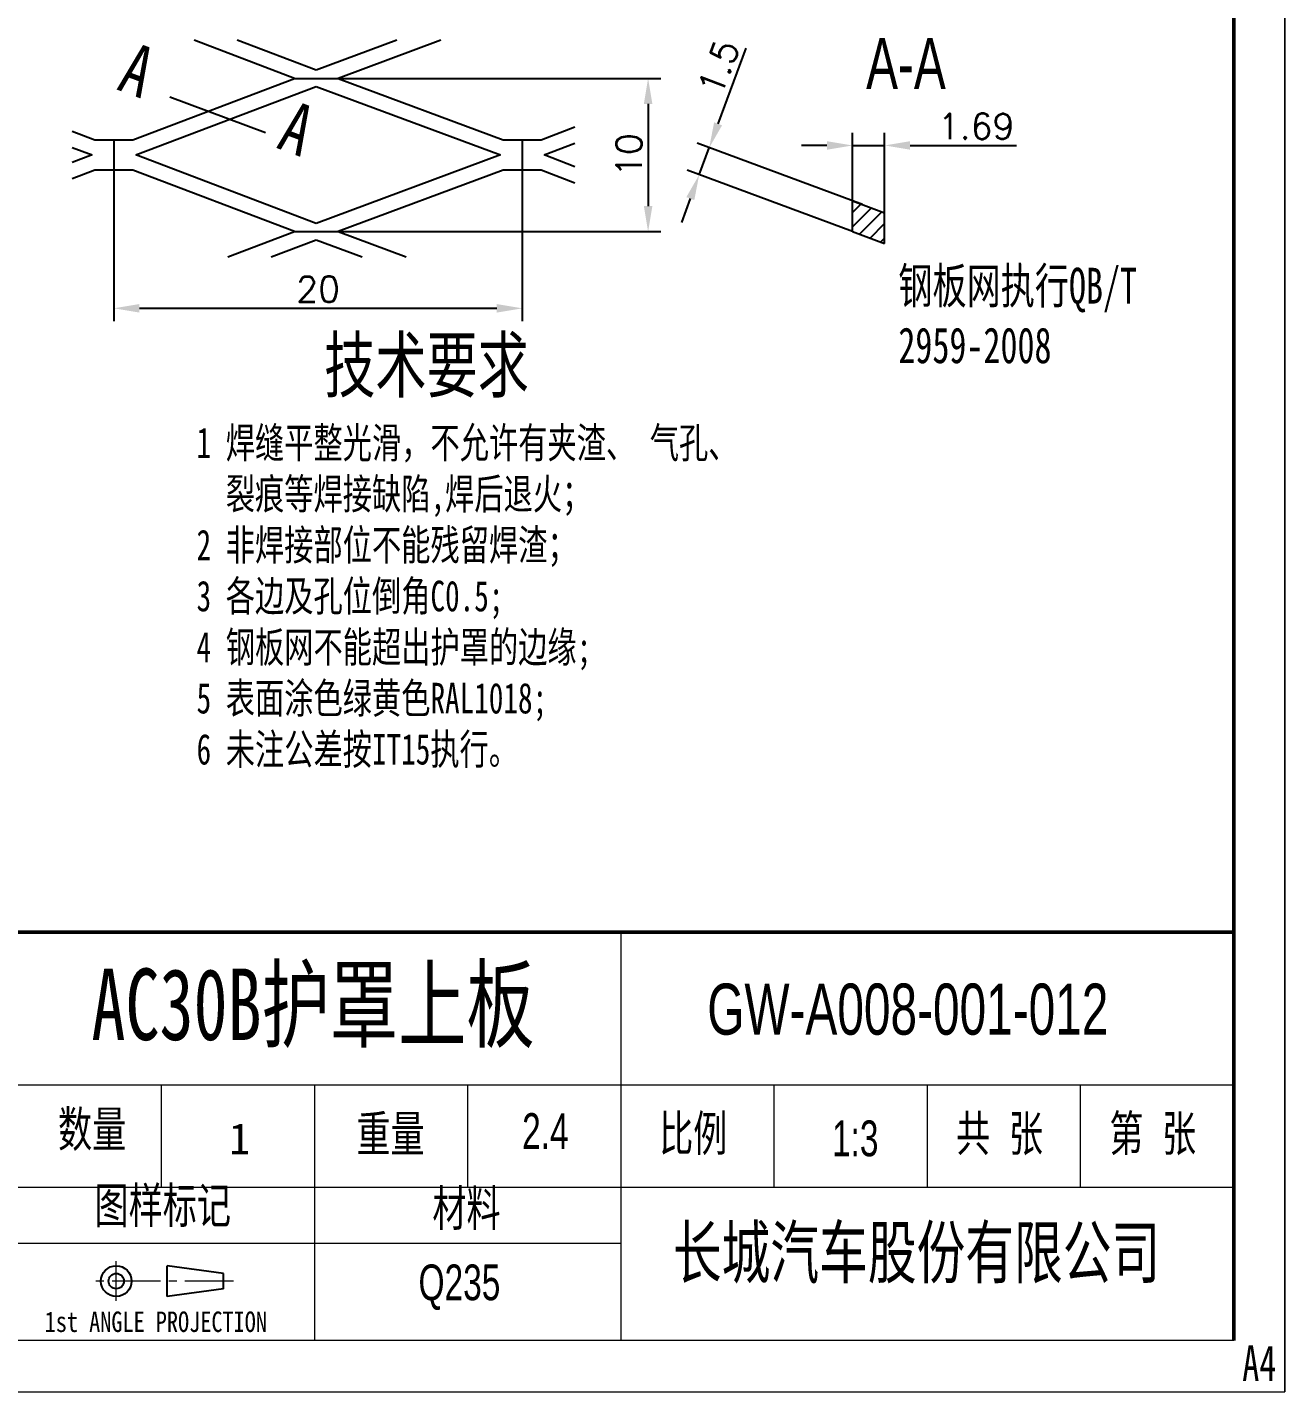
# Model space of a CAD drawing. Header units: millimetres. Extents: x -13336 to 61423, y -27528 to -3175.
# Drawn here: x -7025 to -6655.5, y -6772.8 to -6372 of the extents above; entities that cross this region are included whole.
import ezdxf

# ---------------------------------------------------------------- set-up
doc = ezdxf.new("R2010")
doc.units = ezdxf.units.MM
doc.linetypes.add('CENTER2', pattern=[28.575, 19.05, -3.175, 3.175, -3.175])
for name, color, linetype, lineweight in [('09图框', 4, 'Continuous', 15), ('中心线', 1, 'CENTER2', 15), ('图框', 4, 'Continuous', 15), ('细实线', 7, 'Continuous', 15), ('轮廓线', 7, 'Continuous', 50)]:
    doc.layers.add(name, color=color, linetype=linetype, lineweight=lineweight)
doc.layers.add('DIM', color=2, linetype='Continuous')
doc.layers.add('标注', color=3, linetype='Continuous')
doc.styles.add('ACGBTS', font='isocp.shx', dxfattribs={"height": 1, "bigfont": 'gbcbig.shx'})
doc.styles.get("Standard").update_dxf_attribs({"font": 'txt', "bigfont": 'gbcbig.shx'})
doc.styles.add('宋体', font='', dxfattribs={"width": 0.8})
doc.styles.add('数字 txt 3.5', font='txt.shx', dxfattribs={"width": 0.7, "height": 3.5})
doc.styles.add('汉字 5号', font='FSGB2312.ttf', dxfattribs={"width": 0.7, "height": 5})
doc.styles.add('汉字3.5号', font='FSGB2312.ttf', dxfattribs={"width": 0.7, "height": 3.5})
doc.styles.add('汉字7号', font='', dxfattribs={"width": 0.7, "height": 7})
doc.styles.get('宋体').set_extended_font_data('SimSun')
doc.styles.get('汉字7号').set_extended_font_data('SimSun')
doc.dimstyles.new('1：3', dxfattribs={"dimscale": 3, "dimtxt": 2.5, "dimasz": 2.5, "dimexe": 1.25, "dimexo": 0, "dimtad": 1, "dimdsep": 46, "dimtxsty": 'Standard', "dimcen": 2.5, "dimclrd": 3, "dimclre": 3, "dimclrt": 1, "dimadec": 0, "dimazin": 0, "dimtfac": 1, "dimtmove": 0, "dimatfit": 3, "dimfxl": 0, "dimarcsym": 0})

# ---------------------------------------------------------------- blocks, each defined once
blk = doc.blocks.new('A4图框')
at = {"layer": '09图框', "lineweight": 15}
for p, q in [((62988.17, 8358.17), (62988.17, 8655.17)), ((62988.17, 8358.17), (62988.17, 8655.17)), ((62988.17, 8655.17), (62988.17, 8358.17))]:
    blk.add_line(p, q, dxfattribs=at)
at = {"layer": '09图框', "linetype": 'ByBlock', "lineweight": 15}
for p in [(62988.17, 8655.17), (62778.17, 8358.17)]:
    blk.add_line(p, (62988.17, 8358.17), dxfattribs=at)
at = {"layer": 'DIM', "lineweight": 15}
for p, q in [((62923.17, 8363.17), (62923.17, 8403.17)), ((62983.17, 8388.17), (62803.17, 8388.17)), ((62878.17, 8378.17), (62878.17, 8388.17)), ((62893.17, 8363.17), (62893.17, 8388.17)), ((62908.17, 8378.17), (62908.17, 8388.17)), ((62938.17, 8378.17), (62938.17, 8388.17)), ((62953.17, 8378.17), (62953.17, 8388.17)), ((62968.17, 8378.17), (62968.17, 8388.17)), ((62983.17, 8378.17), (62863.17, 8378.17)), ((62923.17, 8372.67), (62863.17, 8372.67))]:
    blk.add_line(p, q, dxfattribs=at)
at = {"layer": 'DIM', "ltscale": 20}
for p, q in [((62878.73, 8367.5), (62878.73, 8370.5)), ((62884.23, 8369.75), (62878.73, 8370.5)), ((62884.23, 8368.25), (62884.23, 8369.75)), ((62884.23, 8368.25), (62878.73, 8367.5))]:
    blk.add_line(p, q, dxfattribs=at)
for radius in [1.5, 0.75]:
    blk.add_circle((62873.73, 8369), radius, dxfattribs=at)
at = {"layer": '中心线', "linetype": 'CENTER2', "lineweight": 18, "ltscale": 0.25}
for p, q in [((62873.73, 8367.07), (62873.73, 8370.94)), ((62885.22, 8369), (62871.48, 8369))]:
    blk.add_line(p, q, dxfattribs=at)
at = {"layer": '细实线', "lineweight": 15}
for p, q in [((62983.17, 8403.17), (62803.18, 8403.17)), ((62983.17, 8363.17), (62803.17, 8363.17))]:
    blk.add_line(p, q, dxfattribs=at)
at = {"layer": '轮廓线', "color": 0, "lineweight": 50}
blk.add_line((62983.17, 8363.17), (62983.17, 8650.17), dxfattribs=at)
at = {"layer": '轮廓线', "color": 7, "linetype": 'Continuous', "lineweight": 50}
blk.add_line((62983.17, 8403.17), (62803.17, 8403.17), dxfattribs=at)
at = {"layer": '09图框', "lineweight": 15, "insert": (62928.24, 8374.32), "char_height": 5, "width": 60, "attachment_point": 1, "style": '汉字 5号'}
blk.add_mtext('{\\C4;长城汽车股份有限公司}', dxfattribs=at)
at = {"layer": '中心线', "color": 2, "lineweight": 15, "char_height": 3.5, "attachment_point": 1, "style": '汉字3.5号'}
for s, insert, width in [('{\\C4;重量}', (62897.25, 8385.19), 10), ('{\\C4;比例}', (62926.9, 8385.22), 15), ('{\\C4;共  张}', (62955.99, 8385.22), 15), ('{\\C4;第  张}', (62970.99, 8385.22), 15), ('{\\C4;图样标记}', (62871.6, 8378.16), 20)]:
    blk.add_mtext(s, dxfattribs=dict(at, insert=insert, width=width))
at = {"layer": '图框', "color": 4, "lineweight": 18, "style": '宋体', "width": 0.8}
blk.add_text('1st ANGLE PROJECTION', height=2, dxfattribs=at).set_placement((62866.72, 8364.02))
at = {"layer": '轮廓线', "color": 2, "lineweight": 15, "char_height": 3.5, "attachment_point": 1, "style": '汉字3.5号'}
for s, insert, width in [('{\\C4;数量}', (62868.03, 8385.64), 10), ('{\\C4;材料}', (62904.69, 8377.89), 30)]:
    blk.add_mtext(s, dxfattribs=dict(at, insert=insert, width=width))
blk = doc.blocks.new('*D194')
at = {"layer": 'Defpoints', "color": 0, "transparency": 16777216}
for p in [(-6824.62, -6407.41), (-6779.59, -6424.12), (-6782.53, -6432.03)]:
    blk.add_point(p, dxfattribs=at)
at = {"layer": '标注', "color": 3, "lineweight": -2, "transparency": 16777216}
for p, q in [((-6822.01, -6400.38), (-6813.75, -6378.11)), ((-6779.59, -6424.12), (-6828.14, -6406.1)), ((-6827.56, -6415.32), (-6824.62, -6407.41)), ((-6782.53, -6432.03), (-6831.07, -6414.01)), ((-6830.17, -6422.35), (-6832.78, -6429.38))]:
    blk.add_line(p, q, dxfattribs=at)
at = {"layer": '标注', "color": 3, "transparency": 16777216}
for points in [[(-6823.18, -6399.94), (-6820.84, -6400.81), (-6824.62, -6407.41)], [(-6831.34, -6421.91), (-6829, -6422.78), (-6827.56, -6415.32)]]:
    blk.add_solid(points, dxfattribs=at)
at = {"layer": '标注', "color": 1, "transparency": 16777216, "insert": (-6821.85, -6383.77), "char_height": 7.5, "attachment_point": 5, "rotation": 69.6355}
blk.add_mtext('1.5', dxfattribs=at)
blk = doc.blocks.new('*D195')
at = {"layer": 'Defpoints', "color": 0, "transparency": 16777216}
for p in [(-6773.08, -6406.73), (-6782.53, -6423.03), (-6773.08, -6426.54)]:
    blk.add_point(p, dxfattribs=at)
at = {"layer": '标注', "color": 3, "lineweight": -2, "transparency": 16777216}
for p, q in [((-6782.53, -6423.03), (-6782.53, -6402.98)), ((-6773.08, -6426.54), (-6773.08, -6402.98)), ((-6790.03, -6406.73), (-6797.53, -6406.73)), ((-6782.53, -6406.73), (-6773.08, -6406.73)), ((-6765.58, -6406.73), (-6734.33, -6406.73))]:
    blk.add_line(p, q, dxfattribs=at)
at = {"layer": '标注', "color": 3, "transparency": 16777216}
for points in [[(-6790.03, -6405.48), (-6790.03, -6407.98), (-6782.53, -6406.73)], [(-6765.58, -6405.48), (-6765.58, -6407.98), (-6773.08, -6406.73)]]:
    blk.add_solid(points, dxfattribs=at)
at = {"layer": '标注', "color": 1, "transparency": 16777216, "insert": (-6746.2, -6401.1), "char_height": 7.5, "attachment_point": 5}
blk.add_mtext('1.69', dxfattribs=at)
blk = doc.blocks.new('*D196')
at = {"layer": 'Defpoints', "color": 0, "transparency": 16777216}
for p in [(-6999.54, -6405.03), (-6879.54, -6405.03), (-6879.54, -6454.57)]:
    blk.add_point(p, dxfattribs=at)
at = {"layer": '标注', "color": 3, "lineweight": -2, "transparency": 16777216}
for p, q in [((-6999.54, -6405.03), (-6999.54, -6458.32)), ((-6879.54, -6405.03), (-6879.54, -6458.32)), ((-6992.04, -6454.57), (-6887.04, -6454.57))]:
    blk.add_line(p, q, dxfattribs=at)
at = {"layer": '标注', "color": 3, "transparency": 16777216}
for points in [[(-6992.04, -6453.32), (-6992.04, -6455.82), (-6999.54, -6454.57)], [(-6887.04, -6453.32), (-6887.04, -6455.82), (-6879.54, -6454.57)]]:
    blk.add_solid(points, dxfattribs=at)
at = {"layer": '标注', "color": 1, "transparency": 16777216, "insert": (-6939.54, -6448.94), "char_height": 7.5, "attachment_point": 5}
blk.add_mtext('20', dxfattribs=at)
blk = doc.blocks.new('*D197')
at = {"layer": 'Defpoints', "color": 0, "transparency": 16777216}
for p in [(-6946.45, -6387.03), (-6946.45, -6432.03), (-6842.57, -6432.03)]:
    blk.add_point(p, dxfattribs=at)
at = {"layer": '标注', "color": 3, "lineweight": -2, "transparency": 16777216}
for p, q in [((-6946.45, -6387.03), (-6838.82, -6387.03)), ((-6842.57, -6394.53), (-6842.57, -6424.53)), ((-6946.45, -6432.03), (-6838.82, -6432.03))]:
    blk.add_line(p, q, dxfattribs=at)
at = {"layer": '标注', "color": 3, "transparency": 16777216}
for points in [[(-6843.82, -6394.53), (-6841.32, -6394.53), (-6842.57, -6387.03)], [(-6843.82, -6424.53), (-6841.32, -6424.53), (-6842.57, -6432.03)]]:
    blk.add_solid(points, dxfattribs=at)
at = {"layer": '标注', "color": 1, "transparency": 16777216, "insert": (-6848.2, -6409.53), "char_height": 7.5, "attachment_point": 5, "rotation": 90}
blk.add_mtext('10', dxfattribs=at)

msp = doc.modelspace()

# ---------------------------------------------------------------- hatches: boundary and pattern name
at = {"layer": '标注'}
h = msp.add_hatch(dxfattribs=at)
h.set_pattern_fill('_USER', color=2, scale=3, angle=45, style=0, pattern_type=0)
h.set_pattern_definition([(45, (-295547.5992, -145536.5765), (-2.121320344, 2.121320344), [])])
h.paths.add_polyline_path([(-6782.528, -6423.032), (-6782.528, -6432.032), (-6773.078, -6435.54), (-6773.078, -6426.54)])

# ---------------------------------------------------------------- linework, layer by layer
at = {"color": 7, "ltscale": 0.423289}
for p, q in [((-6946.45, -6387.029), (-6975.997, -6375.832)), ((-6993.948, -6405.029), (-6946.45, -6387.029)), ((-6873.948, -6405.029), (-6864.059, -6401.281)), ((-6946.45, -6432.029), (-6993.948, -6414.029)), ((-6864.059, -6417.777), (-6873.948, -6414.029)), ((-6966.014, -6439.443), (-6946.45, -6432.029))]:
    msp.add_line(p, q, dxfattribs=at)
at = {"color": 7, "ltscale": 0.472673}
for p, q in [((-6940.084, -6384.629), (-6963.298, -6375.832)), ((-6993.124, -6409.529), (-6940.084, -6389.429)), ((-6873.124, -6409.529), (-6864.059, -6406.094)), ((-6940.084, -6429.629), (-6993.124, -6409.529)), ((-6864.059, -6412.964), (-6873.124, -6409.529)), ((-6953.315, -6439.443), (-6940.084, -6434.429))]:
    msp.add_line(p, q, dxfattribs=at)
at = {"color": 7, "ltscale": 0.481334}
for p, q in [((-6916.384, -6375.832), (-6940.084, -6384.629)), ((-6983.091, -6392.465), (-6955.039, -6402.877)), ((-6940.084, -6389.429), (-6885.934, -6409.529)), ((-7011.822, -6407.343), (-7005.934, -6409.529)), ((-7005.934, -6409.529), (-7011.822, -6411.715)), ((-6885.934, -6409.529), (-6940.084, -6429.629)), ((-6940.084, -6434.429), (-6926.576, -6439.443))]:
    msp.add_line(p, q, dxfattribs=at)
at = {"color": 7, "ltscale": 0.431046}
for p, q in [((-6903.453, -6375.832), (-6933.618, -6387.029)), ((-6933.618, -6387.029), (-6885.126, -6405.029)), ((-7011.822, -6402.543), (-7005.126, -6405.029)), ((-7005.126, -6414.029), (-7011.822, -6416.515)), ((-6885.126, -6414.029), (-6933.618, -6432.029)), ((-6782.528, -6423.032), (-6773.078, -6426.54)), ((-6933.618, -6432.029), (-6913.645, -6439.443))]:
    msp.add_line(p, q, dxfattribs=at)
at = {"color": 7, "ltscale": 0.093148}
for p, q in [((-7005.126, -6405.029), (-6993.948, -6405.029)), ((-6885.126, -6405.029), (-6873.948, -6405.029)), ((-6993.948, -6414.029), (-7005.126, -6414.029)), ((-6873.948, -6414.029), (-6885.126, -6414.029))]:
    msp.add_line(p, q, dxfattribs=at)
at = {"layer": '标注', "color": 0}
for p, q in [((-6782.528, -6432.032), (-6782.528, -6423.032)), ((-6773.078, -6435.54), (-6773.078, -6426.54)), ((-6782.528, -6432.032), (-6773.078, -6435.54))]:
    msp.add_line(p, q, dxfattribs=at)

# ---------------------------------------------------------------- block references
at = {"xscale": 3, "yscale": 3, "zscale": 3}
msp.add_blockref('A4图框', (-195620.032, -31847.331), dxfattribs=at)

# ---------------------------------------------------------------- texts
at = {"color": 1, "insert": (-6965.686, -6693.952), "char_height": 9.1, "width": 40.91783, "attachment_point": 1, "style": 'ACGBTS'}
msp.add_mtext('{\\fNSimSun|b0|i0|c134|p49;\\C3;1}', dxfattribs=at)
at = {"layer": '中心线', "color": 2, "lineweight": 15}
for s, insert, char_height, width, attachment_point, style in [('{\\C4;A-A}', (-6766.813, -6382.65), 15, 208.92242, 5, '汉字 5号'), ('{\\C4;GW-A008-001-012}', (-6766.266, -6660.541), 15, 208.92242, 5, '汉字 5号'), ('{\\C4;2.4}', (-6872.758, -6696.253), 10.5, 93.91712, 5, '汉字3.5号'), ('{\\C4;1:3}', (-6788.553, -6693.15), 10.4995, 44.99791, 1, '汉字3.5号'), ('{\\C4;Q235}', (-6898.006, -6742.142), 10.5, 93.91712, 5, '汉字3.5号'), ('{\\f@FangSong_GB2312|b0|i0|c134|p49;\\C4;A4}', (-6668, -6759.151), 10.5, 93.91712, 1, '汉字3.5号')]:
    msp.add_mtext(s, dxfattribs=dict(at, insert=insert, char_height=char_height, width=width, attachment_point=attachment_point, style=style))
at = {"layer": '中心线', "lineweight": 15, "insert": (-6941.036, -6660.187), "char_height": 21, "width": 287.55927, "attachment_point": 5, "style": '汉字7号'}
msp.add_mtext('{\\fFangSong_GB2312|b0|i0|c134|p49;\\C4;AC30B\\fSimSun|b0|i0|c134|p2;护罩上板}', dxfattribs=at)
at = {"layer": '标注', "color": 0, "style": '宋体', "width": 0.8}
for p in [(-6999.063, -6390.179), (-6952.151, -6407.328)]:
    msp.add_text('A', height=15, rotation=339.57639, dxfattribs=at).set_placement(p)
at = {"layer": '标注', "color": 3, "insert": (-6769.047, -6442.676), "char_height": 10.5, "width": 104.50858, "attachment_point": 1}
msp.add_mtext('{\\fFangSong_GB2312|b0|i0|c134|p49;\\W0.7;\\C4;钢板网执行QB/T 2959-2008 }', dxfattribs=at)
at = {"layer": '标注', "insert": (-6975.24, -6463.315), "char_height": 15.75, "width": 376.84728, "attachment_point": 1, "style": '数字 txt 3.5'}
msp.add_mtext('{\\fFangSong_GB2312|b0|i0|c134|p49;\\C2;     技术要求\\P\\H0.5714x;1 焊缝平整光滑，不允许有夹渣、 气孔、\\P  裂痕等焊接缺陷,焊后退火；\\P2 非焊接部位不能残留焊渣；\\P3 各边及孔位倒角C0.5;\\P4 钢板网不能超出护罩的边缘;\\P5 表面涂色绿黄色RAL1018;\\P6 未注公差按IT15执行。}', dxfattribs=at)

# ---------------------------------------------------------------- dimensions: what is measured, and where the dimension line sits
at = {"layer": '标注', "color": 0}
dim = msp.add_aligned_dim(p1=(-6782.528, -6432.032), p2=(-6779.592, -6424.122), distance=48.033, text='1.5', dimstyle='1：3', dxfattribs=at)
dim.commit()
dim.dimension.update_dxf_attribs({"geometry": '*D194', "text_midpoint": (-6821.849, -6383.77)})
at = {"layer": '标注'}
dim = msp.add_linear_dim(base=(-6842.572, -6432.029), p1=(-6946.45, -6387.029), p2=(-6946.45, -6432.029), angle=90, text='10', dimstyle='1：3', dxfattribs=at)
dim.commit()
dim.dimension.update_dxf_attribs({"geometry": '*D197', "text_midpoint": (-6848.197, -6409.529)})
at = {"layer": '标注', "color": 0}
dim = msp.add_linear_dim(base=(-6773.078, -6406.727), p1=(-6782.528, -6423.032), p2=(-6773.078, -6426.54), text='1.69', dimstyle='1：3', dxfattribs=at)
dim.commit()
dim.dimension.update_dxf_attribs({"geometry": '*D195', "text_midpoint": (-6746.203, -6401.102)})
at = {"layer": '标注'}
dim = msp.add_linear_dim(base=(-6879.537, -6454.57), p1=(-6999.537, -6405.029), p2=(-6879.537, -6405.029), text='20', dimstyle='1：3', dxfattribs=at)
dim.commit()
dim.dimension.update_dxf_attribs({"geometry": '*D196', "text_midpoint": (-6939.537, -6448.945)})

doc.saveas('drawing.dxf')
